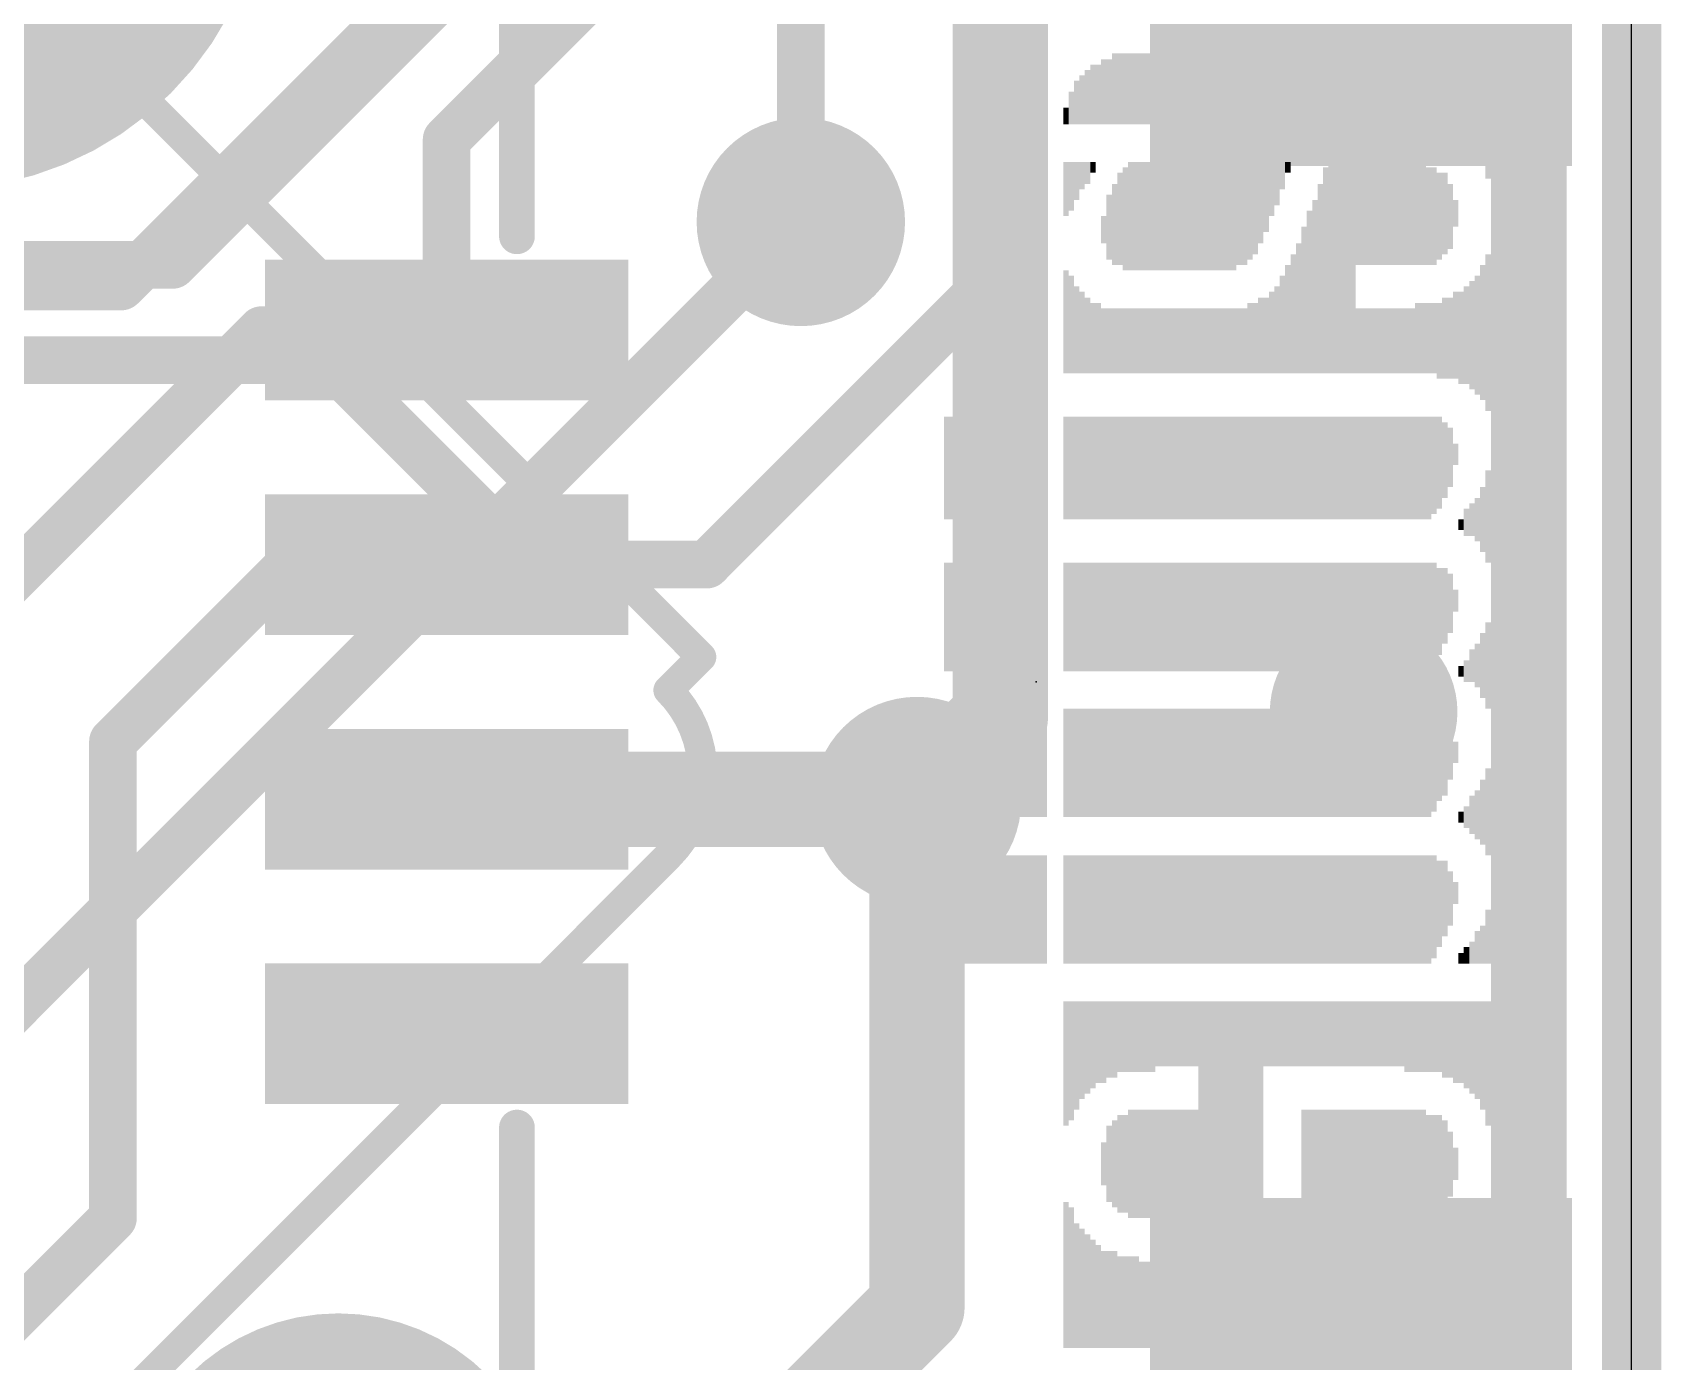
# Model space of a CAD drawing. Extents: x -0.1 to 25.5, y -0.1 to 25.5.
# Drawn here: x 18.58 to 25.53, y 9.8 to 15.47 of the extents above; entities that cross this region are included whole.
import ezdxf

# ---------------------------------------------------------------- set-up
doc = ezdxf.new("R2010")
doc.units = 0
for name, color, linetype in [('1', 12, 'CONTINUOUS'), ('16', 132, 'CONTINUOUS'), ('17', 110, 'CONTINUOUS'), ('18', 110, 'CONTINUOUS'), ('20', 53, 'CONTINUOUS'), ('21', 40, 'CONTINUOUS'), ('22', 6, 'CONTINUOUS'), ('23', 53, 'CONTINUOUS')]:
    doc.layers.add(name, color=color, linetype=linetype)

# ---------------------------------------------------------------- blocks, each defined once
blk = doc.blocks.new('RECT')
blk.add_solid([(-0.5, -0.5), (0.5, -0.5), (-0.5, 0.5), (0.5, 0.5)])
blk = doc.blocks.new('ROUNDP')
at = {"const_width": 0.5}
blk.add_lwpolyline([(0, -0.25, 1), (0, 0.25, 1), (0, -0.25)], format="xyb", dxfattribs=at)
blk = doc.blocks.new('LONGP100')
at = {"const_width": 1}
blk.add_lwpolyline([(-0.5, 0), (0.5, 0)], dxfattribs=at)
at = {"const_width": 0.5}
for points in [[(-0.5, 0.25, 1), (-0.5, -0.25)], [(0.5, -0.25, 1), (0.5, 0.25)]]:
    blk.add_lwpolyline(points, format="xyb", dxfattribs=at)
blk = doc.blocks.new('ROUNDV')
at = {"const_width": 0.5}
blk.add_lwpolyline([(0, -0.25, 1), (0, 0.25, 1), (0, -0.25)], format="xyb", dxfattribs=at)

msp = doc.modelspace()

# ---------------------------------------------------------------- linework, layer by layer
at = {"layer": '1'}
for points, const_width in [([(25.4, 25.4), (25.4, 0)], 0.254), ([(22.46, 17.126), (20.346, 15.012)], 0.2032), ([(21.56, 16.988), (18.9578, 14.3858)], 0.2032), ([(22.606, 14.351), (22.606, 15.875)], 0.2032), ([(21.8567, 15.7607), (21.8567, 14.6614)], 0.2032), ([(20.346, 15.012), (20.346, 14.2)], 0.2032), ([(18.9578, 14.3858), (17.1102, 14.3858)], 0.2032), ([(21.455, 13.2), (22.606, 14.351)], 0.2032), ([(19.557, 14.2), (18.299, 12.942)], 0.2032), ([(19.557, 14.2), (20.346, 14.2)], 0.2032), ([(18.923, 12.446), (19.677, 13.2)], 0.2032), ([(19.677, 13.2), (20.346, 13.2)], 0.2032), ([(20.346, 13.2), (21.455, 13.2)], 0.2032), ([(18.923, 10.414), (18.923, 12.446)], 0.2032), ([(20.346, 12.2), (22.344, 12.2)], 0.4064), ([(22.344, 12.2), (22.352, 12.192)], 0.4064), ([(22.352, 12.192), (22.352, 10.033)], 0.4064), ([(18.923, 10.414), (18.3007, 9.7917)], 0.2032), ([(22.352, 10.033), (21.463, 9.144)], 0.4064)]:
    msp.add_lwpolyline(points, dxfattribs=dict(at, const_width=const_width))
for points, const_width in [([(20.3968, 15.012, 1), (20.2952, 15.012)], 0.1016), ([(20.3101, 15.0479, 1), (20.3819, 14.9761)], 0.1016), ([(21.8059, 14.6614, 1), (21.9075, 14.6614)], 0.1016), ([(18.9219, 14.4217, 1), (18.9937, 14.3499)], 0.1016), ([(18.9578, 14.335, 1), (18.9578, 14.4366)], 0.1016), ([(22.6419, 14.3151, 1), (22.5701, 14.3869)], 0.1016), ([(22.5552, 14.351, 1), (22.6568, 14.351)], 0.1016), ([(19.557, 14.2508, 1), (19.557, 14.1492)], 0.1016), ([(19.5929, 14.1641, 1), (19.5211, 14.2359)], 0.1016), ([(20.2952, 14.2, 1), (20.3968, 14.2)], 0.1016), ([(20.346, 14.1492, 1), (20.346, 14.2508)], 0.1016), ([(19.677, 13.2508, 1), (19.677, 13.1492)], 0.1016), ([(19.7129, 13.1641, 1), (19.6411, 13.2359)], 0.1016), ([(20.346, 13.2508, 1), (20.346, 13.1492)], 0.1016), ([(20.346, 13.1492, 1), (20.346, 13.2508)], 0.1016), ([(21.4191, 13.2359, 1), (21.4909, 13.1641)], 0.1016), ([(21.455, 13.1492, 1), (21.455, 13.2508)], 0.1016), ([(18.9738, 12.446, 1), (18.8722, 12.446)], 0.1016), ([(18.8871, 12.4819, 1), (18.9589, 12.4101)], 0.1016), ([(20.346, 12.3016, 1), (20.346, 12.0984)], 0.2032), ([(22.4158, 12.2718, 1), (22.2722, 12.1282)], 0.2032), ([(22.4536, 12.192, 1), (22.2504, 12.192)], 0.2032), ([(22.2802, 12.1202, 1), (22.4238, 12.2638)], 0.2032), ([(22.344, 12.0984, 1), (22.344, 12.3016)], 0.2032), ([(18.9589, 10.3781, 1), (18.8871, 10.4499)], 0.1016), ([(18.8722, 10.414, 1), (18.9738, 10.414)], 0.1016), ([(22.4238, 9.9612, 1), (22.2802, 10.1048)], 0.2032), ([(22.2504, 10.033, 1), (22.4536, 10.033)], 0.2032)]:
    msp.add_lwpolyline(points, format="xyb", dxfattribs=dict(at, const_width=const_width))
at = {"layer": '16'}
for points, const_width in [([(25.4, 25.4), (25.4, 0)], 0.254), ([(22.7076, 18.4404), (22.7076, 12.5476)], 0.4064), ([(20.447, 15.748), (19.177, 14.478)], 0.2032), ([(21.8567, 14.6614), (20.5522, 13.3568)], 0.2032), ([(19.177, 14.478), (17.4913, 14.478)], 0.2032), ([(16.4013, 14.0716), (19.8374, 14.0716)], 0.2032), ([(19.8374, 14.0716), (20.5522, 13.3568)], 0.2032), ([(20.5522, 13.3568), (17.907, 10.7117)], 0.2032), ([(22.352, 12.192), (22.7076, 12.5476)], 0.4064)]:
    msp.add_lwpolyline(points, dxfattribs=dict(at, const_width=const_width))
for points, const_width in [([(21.8926, 14.6255, 1), (21.8208, 14.6973)], 0.1016), ([(19.1411, 14.5139, 1), (19.2129, 14.4421)], 0.1016), ([(19.177, 14.4272, 1), (19.177, 14.5288)], 0.1016), ([(19.8733, 14.1075, 1), (19.8015, 14.0357)], 0.1016), ([(19.8374, 14.0208, 1), (19.8374, 14.1224)], 0.1016), ([(20.5162, 13.3928, 1), (20.5881, 13.3209)], 0.1016), ([(20.5881, 13.3209, 1), (20.5162, 13.3928)], 0.1016), ([(20.5162, 13.3209, 1), (20.5881, 13.3928)], 0.1016), ([(22.7794, 12.4758, 1), (22.6358, 12.6194)], 0.2032), ([(22.606, 12.5476, 1), (22.8092, 12.5476)], 0.2032), ([(22.2802, 12.2638, 1), (22.4238, 12.1202)], 0.2032)]:
    msp.add_lwpolyline(points, format="xyb", dxfattribs=dict(at, const_width=const_width))
at = {"layer": '20'}
msp.add_line((25.4, 2.54), (25.4, 22.86), dxfattribs=at)
at = {"layer": '21', "const_width": 0.1524}
for points in [[(20.646, 14.6), (20.646, 15.8)], [(24.946, 10.6), (24.946, 14.8)], [(20.646, 9.7), (20.646, 10.8)]]:
    msp.add_lwpolyline(points, dxfattribs=at)
at = {"layer": '21', "const_width": 0.0762}
for points in [[(24.9841, 14.8, 1), (24.9079, 14.8)], [(20.6079, 14.6, 1), (20.6841, 14.6)], [(20.6841, 10.8, 1), (20.6079, 10.8)], [(24.9079, 10.6, 1), (24.9841, 10.6)]]:
    msp.add_lwpolyline(points, format="xyb", dxfattribs=at)
at = {"layer": '22', "const_width": 0.127}
for points in [[(21.4328, 12.8061), (12.8061, 21.4328)], [(21.2914, 12.6646), (21.4328, 12.8061)], [(13.4425, 4.1086), (21.2914, 11.9575)]]:
    msp.add_lwpolyline(points, dxfattribs=at)
at = {"layer": '22'}
for points, const_width in [([(21.4552, 12.7836, 1), (21.4103, 12.8285)], 0.0635), ([(21.4103, 12.7836, 1), (21.4552, 12.8285)], 0.0635), ([(21.2914, 11.9575, 0.4142), (21.2914, 12.6646)], 0.127), ([(21.3138, 12.6871, 1), (21.2689, 12.6422)], 0.0635), ([(21.2689, 12.6871, 1), (21.3138, 12.6422)], 0.0635), ([(21.3138, 11.9351, 1), (21.2689, 11.98)], 0.0635), ([(21.2689, 11.98, 1), (21.3138, 11.9351)], 0.0635)]:
    msp.add_lwpolyline(points, format="xyb", dxfattribs=dict(at, const_width=const_width))
at = {"layer": '23'}
msp.add_point((22.86, 12.7), dxfattribs=at)

# ---------------------------------------------------------------- block references
at = {"layer": '1', "rotation": 180}
for p, xscale, yscale in [((24.246, 15.5), 1.8, 1.2), ((20.346, 14.2), 1.55, 0.6), ((20.346, 13.2), 1.55, 0.6), ((20.346, 12.2), 1.55, 0.6), ((20.346, 11.2), 1.55, 0.6), ((24.246, 9.9), 1.8, 1.2)]:
    msp.add_blockref('RECT', p, dxfattribs=dict(at, xscale=xscale, yscale=yscale))
at = {"layer": '17'}
for name, p, xscale, yscale, rotation in [('LONGP100', (17.1901, 17.1901), 2.8, 2.8, 315), ('LONGP100', (17.1901, 17.1901), 2.8, 2.8, 315), ('ROUNDP', (19.8842, 9.1079), 1.8, 1.8, 45), ('ROUNDP', (19.8842, 9.1079), 1.8, 1.8, 45)]:
    msp.add_blockref(name, p, dxfattribs=dict(at, xscale=xscale, yscale=yscale, rotation=rotation))
at = {"layer": '18'}
for p, xscale, yscale in [((21.8567, 14.6614), 0.889, 0.889), ((21.8567, 14.6614), 0.889, 0.889), ((24.257, 12.573), 0.8001, 0.8001), ((24.257, 12.573), 0.8001, 0.8001), ((22.352, 12.192), 0.889, 0.889), ((22.352, 12.192), 0.889, 0.889)]:
    msp.add_blockref('ROUNDV', p, dxfattribs=dict(at, xscale=xscale, yscale=yscale))
at = {"layer": '22', "rotation": 90}
for p, xscale, yscale in [((23.1487, 15.2159), 0.2769, 0.0231), ((23.1718, 15.2159), 0.2769, 0.0231), ((23.1949, 15.2286), 0.3023, 0.0231), ((23.218, 15.2286), 0.3023, 0.0231), ((23.241, 15.2286), 0.3023, 0.0229), ((23.264, 15.2286), 0.3023, 0.0231), ((23.2871, 15.2286), 0.3023, 0.0231), ((23.3102, 15.2286), 0.3023, 0.0231), ((23.3333, 15.2286), 0.3023, 0.0231), ((23.3564, 15.2286), 0.3023, 0.0231), ((23.3796, 15.2286), 0.3023, 0.0231), ((23.4027, 15.2286), 0.3023, 0.0231), ((23.4258, 15.2286), 0.3023, 0.0231), ((23.4489, 15.2286), 0.3023, 0.0231), ((23.472, 15.2286), 0.3023, 0.0231), ((23.495, 15.2286), 0.3023, 0.0229), ((23.518, 15.2286), 0.3023, 0.0231), ((23.5411, 15.2286), 0.3023, 0.0231), ((23.5642, 15.2286), 0.3023, 0.0231), ((23.5873, 15.2286), 0.3023, 0.0231), ((23.6104, 15.2286), 0.3023, 0.0231), ((23.6336, 15.2286), 0.3023, 0.0231), ((23.6567, 15.2286), 0.3023, 0.0231), ((23.6798, 15.2286), 0.3023, 0.0231), ((23.7029, 15.2286), 0.3023, 0.0231), ((23.726, 15.2286), 0.3023, 0.0231), ((23.749, 15.2286), 0.3023, 0.0229), ((23.772, 15.2286), 0.3023, 0.0231), ((23.7951, 15.2286), 0.3023, 0.0231), ((23.8182, 15.2286), 0.3023, 0.0231), ((23.8413, 15.2286), 0.3023, 0.0231), ((23.8644, 15.2286), 0.3023, 0.0231), ((23.8876, 15.2286), 0.3023, 0.0231), ((23.9107, 15.2286), 0.3023, 0.0231), ((23.9338, 15.2286), 0.3023, 0.0231), ((23.9569, 15.2286), 0.3023, 0.0231), ((23.98, 15.2286), 0.3023, 0.0231), ((24.003, 15.2286), 0.3023, 0.0229), ((24.026, 15.2286), 0.3023, 0.0231), ((24.0491, 15.2286), 0.3023, 0.0231), ((24.0722, 15.2286), 0.3023, 0.0231), ((24.0953, 15.2286), 0.3023, 0.0231), ((24.1184, 15.2286), 0.3023, 0.0231), ((24.1416, 15.2286), 0.3023, 0.0231), ((24.1647, 15.2286), 0.3023, 0.0231), ((24.1878, 15.2286), 0.3023, 0.0231), ((24.2109, 15.2286), 0.3023, 0.0231), ((24.234, 15.2286), 0.3023, 0.0231), ((24.257, 15.2286), 0.3023, 0.0229), ((24.28, 15.2286), 0.3023, 0.0231), ((24.3031, 15.2286), 0.3023, 0.0231), ((24.3262, 15.2286), 0.3023, 0.0231), ((24.3493, 15.2286), 0.3023, 0.0231), ((24.3724, 15.2286), 0.3023, 0.0231), ((24.3956, 15.2286), 0.3023, 0.0231), ((24.4187, 15.2286), 0.3023, 0.0231), ((24.4418, 15.2286), 0.3023, 0.0231), ((24.4649, 15.2286), 0.3023, 0.0231), ((24.488, 15.2286), 0.3023, 0.0231), ((24.511, 15.2286), 0.3023, 0.0229), ((24.534, 15.2286), 0.3023, 0.0231), ((24.5571, 15.2171), 0.3251, 0.0231), ((24.5802, 15.2171), 0.3251, 0.0231), ((24.6033, 15.2171), 0.3251, 0.0231), ((24.6264, 15.2057), 0.348, 0.0231), ((24.6496, 15.2057), 0.348, 0.0231), ((24.6727, 15.1943), 0.3708, 0.0231), ((24.6958, 15.1943), 0.3708, 0.0231), ((24.7189, 15.1829), 0.3937, 0.0231), ((24.742, 15.16), 0.4394, 0.0231), ((24.765, 15.1486), 0.4623, 0.0229), ((24.788, 15.113), 0.5334, 0.0231), ((24.8111, 12.62), 5.5194, 0.0231), ((24.8342, 12.62), 5.5194, 0.0231), ((24.8573, 12.62), 5.5194, 0.0231), ((24.8804, 12.62), 5.5194, 0.0231), ((24.9036, 12.62), 5.5194, 0.0231), ((24.9267, 12.6073), 5.494, 0.0231), ((24.9498, 12.6073), 5.494, 0.0231), ((23.0562, 15.1816), 0.2083, 0.0231), ((23.0793, 15.193), 0.2311, 0.0231), ((23.1024, 15.2044), 0.254, 0.0231), ((23.1256, 15.2044), 0.254, 0.0231), ((24.9729, 12.5959), 5.4712, 0.0231), ((24.996, 12.5959), 5.4712, 0.0231), ((25.019, 12.5844), 5.4483, 0.0229), ((25.042, 12.573), 5.4254, 0.0231), ((23.01, 15.1473), 0.1397, 0.0231), ((23.0331, 15.1702), 0.1854, 0.0231), ((25.0651, 12.5616), 5.4026, 0.0231), ((25.0882, 12.5387), 5.3569, 0.0231), ((22.987, 15.113), 0.0711, 0.0229), ((25.1113, 12.5044), 5.2883, 0.0231), ((22.987, 14.8018), 0.2311, 0.0229), ((23.01, 14.8133), 0.2083, 0.0231), ((23.0331, 14.8361), 0.1626, 0.0231), ((23.0562, 14.859), 0.1168, 0.0231), ((23.0793, 14.8704), 0.094, 0.0231), ((23.1024, 14.8946), 0.0457, 0.0231), ((23.218, 14.6749), 0.3937, 0.0231), ((23.241, 14.6749), 0.4394, 0.0229), ((23.264, 14.6863), 0.4623, 0.0231), ((23.2871, 14.6863), 0.4623, 0.0231), ((23.3102, 14.6863), 0.4623, 0.0231), ((23.3333, 14.6863), 0.4623, 0.0231), ((23.3564, 14.6863), 0.4623, 0.0231), ((23.3796, 14.6863), 0.4623, 0.0231), ((23.4027, 14.6863), 0.4623, 0.0231), ((23.4258, 14.6863), 0.4623, 0.0231), ((23.4489, 14.6863), 0.4623, 0.0231), ((23.472, 14.6863), 0.4623, 0.0231), ((23.495, 14.6863), 0.4623, 0.0229), ((23.518, 14.6863), 0.4623, 0.0231), ((23.5411, 14.6863), 0.4623, 0.0231), ((23.5642, 14.6863), 0.4623, 0.0231), ((23.5873, 14.6863), 0.4623, 0.0231), ((23.6104, 14.6863), 0.4623, 0.0231), ((23.6336, 14.6863), 0.4623, 0.0231), ((23.6567, 14.6863), 0.4623, 0.0231), ((23.6798, 14.6863), 0.4623, 0.0231), ((23.7029, 14.6863), 0.4623, 0.0231), ((23.726, 14.6977), 0.4394, 0.0231), ((23.749, 14.6977), 0.4394, 0.0229), ((23.772, 14.7091), 0.4166, 0.0231), ((23.7951, 14.7206), 0.3937, 0.0231), ((23.8182, 14.7434), 0.348, 0.0231), ((23.8413, 14.7676), 0.2997, 0.0231), ((23.8644, 14.8018), 0.2311, 0.0231), ((23.8876, 14.8247), 0.1854, 0.0231), ((23.9107, 14.859), 0.1168, 0.0231), ((23.9338, 14.8946), 0.0457, 0.0231), ((24.0953, 14.4551), 0.8788, 0.0231), ((24.1184, 14.4666), 0.9017, 0.0231), ((24.1416, 14.4666), 0.9017, 0.0231), ((24.1647, 14.4666), 0.9017, 0.0231), ((24.1878, 14.4666), 0.9017, 0.0231), ((24.2109, 14.4666), 0.9017, 0.0231), ((24.234, 14.6977), 0.4394, 0.0231), ((24.257, 14.6977), 0.4394, 0.0229), ((24.28, 14.6977), 0.4394, 0.0231), ((24.3031, 14.6977), 0.4394, 0.0231), ((24.3262, 14.6977), 0.4394, 0.0231), ((24.3493, 14.6977), 0.4394, 0.0231), ((24.3724, 14.6977), 0.4394, 0.0231), ((24.3956, 14.6977), 0.4394, 0.0231), ((24.4187, 14.6977), 0.4394, 0.0231), ((24.4418, 14.6977), 0.4394, 0.0231), ((24.4649, 14.6977), 0.4394, 0.0231), ((24.488, 14.6977), 0.4394, 0.0231), ((24.511, 14.6977), 0.4394, 0.0229), ((24.534, 14.6863), 0.4166, 0.0231), ((24.5571, 14.6863), 0.4166, 0.0231), ((24.5802, 14.6863), 0.3708, 0.0231), ((24.6033, 14.6977), 0.348, 0.0231), ((23.1949, 14.6507), 0.3454, 0.0231), ((24.0722, 14.4196), 0.8077, 0.0231), ((24.6264, 14.685), 0.2769, 0.0231), ((23.1718, 14.6393), 0.2769, 0.0231), ((24.0491, 14.3853), 0.7391, 0.0231), ((24.6496, 14.6977), 0.1143, 0.0231), ((23.1487, 14.6279), 0.1168, 0.0231), ((24.026, 14.3624), 0.6934, 0.0231), ((24.003, 14.3281), 0.6248, 0.0229), ((23.9569, 14.2697), 0.508, 0.0231), ((23.98, 14.2926), 0.5537, 0.0231), ((24.788, 14.1897), 0.668, 0.0231), ((22.987, 14.2354), 0.4394, 0.0229), ((23.9338, 14.2469), 0.4623, 0.0231), ((24.765, 14.1897), 0.5766, 0.0229), ((23.01, 14.224), 0.4166, 0.0231), ((23.0331, 14.2011), 0.3708, 0.0231), ((23.8876, 14.2011), 0.3708, 0.0231), ((23.9107, 14.224), 0.4166, 0.0231), ((24.6958, 14.1783), 0.4166, 0.0231), ((24.7189, 14.1783), 0.4623, 0.0231), ((24.742, 14.1783), 0.508, 0.0231), ((23.0562, 14.1897), 0.348, 0.0231), ((23.0793, 14.177), 0.3226, 0.0231), ((23.1024, 14.1656), 0.2997, 0.0231), ((23.1256, 14.1656), 0.2997, 0.0231), ((23.772, 14.1656), 0.2997, 0.0231), ((23.7951, 14.1656), 0.2997, 0.0231), ((23.8182, 14.177), 0.3226, 0.0231), ((23.8413, 14.177), 0.3226, 0.0231), ((23.8644, 14.1897), 0.348, 0.0231), ((24.488, 14.1656), 0.2997, 0.0231), ((24.511, 14.1656), 0.2997, 0.0229), ((24.534, 14.1656), 0.2997, 0.0231), ((24.5571, 14.1656), 0.2997, 0.0231), ((24.5802, 14.1542), 0.3226, 0.0231), ((24.6033, 14.1656), 0.3454, 0.0231), ((24.6264, 14.1656), 0.3454, 0.0231), ((24.6496, 14.1783), 0.3708, 0.0231), ((24.6727, 14.1669), 0.3937, 0.0231), ((23.1487, 14.1542), 0.2769, 0.0231), ((23.1718, 14.1542), 0.2769, 0.0231), ((23.1949, 14.1542), 0.2769, 0.0231), ((23.218, 14.1542), 0.2769, 0.0231), ((23.241, 14.1542), 0.2769, 0.0229), ((23.264, 14.1542), 0.2769, 0.0231), ((23.2871, 14.1542), 0.2769, 0.0231), ((23.3102, 14.1542), 0.2769, 0.0231), ((23.3333, 14.1542), 0.2769, 0.0231), ((23.3564, 14.1542), 0.2769, 0.0231), ((23.3796, 14.1542), 0.2769, 0.0231), ((23.4027, 14.1542), 0.2769, 0.0231), ((23.4258, 14.1542), 0.2769, 0.0231), ((23.4489, 14.1542), 0.2769, 0.0231), ((23.472, 14.1542), 0.2769, 0.0231), ((23.495, 14.1542), 0.2769, 0.0229), ((23.518, 14.1542), 0.2769, 0.0231), ((23.5411, 14.1542), 0.2769, 0.0231), ((23.5642, 14.1542), 0.2769, 0.0231), ((23.5873, 14.1542), 0.2769, 0.0231), ((23.6104, 14.1542), 0.2769, 0.0231), ((23.6336, 14.1542), 0.2769, 0.0231), ((23.6567, 14.1542), 0.2769, 0.0231), ((23.6798, 14.1542), 0.2769, 0.0231), ((23.7029, 14.1542), 0.2769, 0.0231), ((23.726, 14.1542), 0.2769, 0.0231), ((23.749, 14.1542), 0.2769, 0.0229), ((24.234, 14.1542), 0.2769, 0.0231), ((24.257, 14.1542), 0.2769, 0.0229), ((24.28, 14.1542), 0.2769, 0.0231), ((24.3031, 14.1542), 0.2769, 0.0231), ((24.3262, 14.1542), 0.2769, 0.0231), ((24.3493, 14.1542), 0.2769, 0.0231), ((24.3724, 14.1542), 0.2769, 0.0231), ((24.3956, 14.1542), 0.2769, 0.0231), ((24.4187, 14.1542), 0.2769, 0.0231), ((24.4418, 14.1542), 0.2769, 0.0231), ((24.4649, 14.1542), 0.2769, 0.0231), ((22.479, 13.6119), 0.4369, 0.0229), ((22.502, 13.6119), 0.4369, 0.0231), ((22.5251, 13.6119), 0.4369, 0.0231), ((22.5482, 13.6119), 0.4369, 0.0231), ((22.5713, 13.6119), 0.4369, 0.0231), ((22.5944, 13.6119), 0.4369, 0.0231), ((22.6176, 13.6119), 0.4369, 0.0231), ((22.6407, 13.6119), 0.4369, 0.0231), ((22.6638, 13.6119), 0.4369, 0.0231), ((22.6869, 13.6119), 0.4369, 0.0231), ((22.71, 13.6119), 0.4369, 0.0231), ((22.733, 13.6119), 0.4369, 0.0229), ((22.756, 13.6119), 0.4369, 0.0231), ((22.7791, 13.6119), 0.4369, 0.0231), ((22.8022, 13.6119), 0.4369, 0.0231), ((22.8253, 13.6119), 0.4369, 0.0231), ((22.8484, 13.6119), 0.4369, 0.0231), ((22.8716, 13.6119), 0.4369, 0.0231), ((22.8947, 13.6119), 0.4369, 0.0231), ((22.987, 13.6119), 0.4369, 0.0229), ((23.01, 13.6119), 0.4369, 0.0231), ((23.0331, 13.6119), 0.4369, 0.0231), ((23.0562, 13.6119), 0.4369, 0.0231), ((23.0793, 13.6119), 0.4369, 0.0231), ((23.1024, 13.6119), 0.4369, 0.0231), ((23.1256, 13.6119), 0.4369, 0.0231), ((23.1487, 13.6119), 0.4369, 0.0231), ((23.1718, 13.6119), 0.4369, 0.0231), ((23.1949, 13.6119), 0.4369, 0.0231), ((23.218, 13.6119), 0.4369, 0.0231), ((23.241, 13.6119), 0.4369, 0.0229), ((23.264, 13.6119), 0.4369, 0.0231), ((23.2871, 13.6119), 0.4369, 0.0231), ((23.3102, 13.6119), 0.4369, 0.0231), ((23.3333, 13.6119), 0.4369, 0.0231), ((23.3564, 13.6119), 0.4369, 0.0231), ((23.3796, 13.6119), 0.4369, 0.0231), ((23.4027, 13.6119), 0.4369, 0.0231), ((23.4258, 13.6119), 0.4369, 0.0231), ((23.4489, 13.6119), 0.4369, 0.0231), ((23.472, 13.6119), 0.4369, 0.0231), ((23.495, 13.6119), 0.4369, 0.0229), ((23.518, 13.6119), 0.4369, 0.0231), ((23.5411, 13.6119), 0.4369, 0.0231), ((23.5642, 13.6119), 0.4369, 0.0231), ((23.5873, 13.6119), 0.4369, 0.0231), ((23.6104, 13.6119), 0.4369, 0.0231), ((23.6336, 13.6119), 0.4369, 0.0231), ((23.6567, 13.6119), 0.4369, 0.0231), ((23.6798, 13.6119), 0.4369, 0.0231), ((23.7029, 13.6119), 0.4369, 0.0231), ((23.726, 13.6119), 0.4369, 0.0231), ((23.749, 13.6119), 0.4369, 0.0229), ((23.772, 13.6119), 0.4369, 0.0231), ((23.7951, 13.6119), 0.4369, 0.0231), ((23.8182, 13.6119), 0.4369, 0.0231), ((23.8413, 13.6119), 0.4369, 0.0231), ((23.8644, 13.6119), 0.4369, 0.0231), ((23.8876, 13.6119), 0.4369, 0.0231), ((23.9107, 13.6119), 0.4369, 0.0231), ((23.9338, 13.6119), 0.4369, 0.0231), ((23.9569, 13.6119), 0.4369, 0.0231), ((23.98, 13.6119), 0.4369, 0.0231), ((24.003, 13.6119), 0.4369, 0.0229), ((24.026, 13.6119), 0.4369, 0.0231), ((24.0491, 13.6119), 0.4369, 0.0231), ((24.0722, 13.6119), 0.4369, 0.0231), ((24.0953, 13.6119), 0.4369, 0.0231), ((24.1184, 13.6119), 0.4369, 0.0231), ((24.1416, 13.6119), 0.4369, 0.0231), ((24.1647, 13.6119), 0.4369, 0.0231), ((24.1878, 13.6119), 0.4369, 0.0231), ((24.2109, 13.6119), 0.4369, 0.0231), ((24.234, 13.6119), 0.4369, 0.0231), ((24.257, 13.6119), 0.4369, 0.0229), ((24.28, 13.6119), 0.4369, 0.0231), ((24.3031, 13.6119), 0.4369, 0.0231), ((24.3262, 13.6119), 0.4369, 0.0231), ((24.3493, 13.6119), 0.4369, 0.0231), ((24.3724, 13.6119), 0.4369, 0.0231), ((24.3956, 13.6119), 0.4369, 0.0231), ((24.4187, 13.6119), 0.4369, 0.0231), ((24.4418, 13.6119), 0.4369, 0.0231), ((24.4649, 13.6119), 0.4369, 0.0231), ((24.488, 13.6119), 0.4369, 0.0231), ((24.511, 13.6119), 0.4369, 0.0229), ((24.534, 13.6119), 0.4369, 0.0231), ((24.5571, 13.6233), 0.414, 0.0231), ((24.5802, 13.6347), 0.3912, 0.0231), ((24.6033, 13.6462), 0.3226, 0.0231), ((24.6264, 13.6576), 0.254, 0.0231), ((24.6496, 13.6703), 0.0914, 0.0231), ((24.788, 13.4049), 0.3937, 0.0231), ((24.742, 13.3922), 0.1854, 0.0231), ((24.765, 13.3922), 0.2769, 0.0229), ((24.6958, 13.3807), 0.1168, 0.0231), ((24.7189, 13.3922), 0.1397, 0.0231), ((24.6727, 13.3706), 0.0457, 0.0231), ((22.479, 12.9769), 0.4623, 0.0229), ((22.502, 12.9769), 0.4623, 0.0231), ((22.5251, 12.9769), 0.4623, 0.0231), ((22.5482, 12.9769), 0.4623, 0.0231), ((22.5713, 12.9769), 0.4623, 0.0231), ((22.5944, 12.9769), 0.4623, 0.0231), ((22.6176, 12.9769), 0.4623, 0.0231), ((22.6407, 12.9769), 0.4623, 0.0231), ((22.6638, 12.9769), 0.4623, 0.0231), ((22.6869, 12.9769), 0.4623, 0.0231), ((22.71, 12.9769), 0.4623, 0.0231), ((22.733, 12.9769), 0.4623, 0.0229), ((22.756, 12.9769), 0.4623, 0.0231), ((22.7791, 12.9769), 0.4623, 0.0231), ((22.8022, 12.9769), 0.4623, 0.0231), ((22.8253, 12.9769), 0.4623, 0.0231), ((22.8484, 12.9769), 0.4623, 0.0231), ((22.8716, 12.9769), 0.4623, 0.0231), ((22.8947, 12.9769), 0.4623, 0.0231), ((22.987, 12.9769), 0.4623, 0.0229), ((23.01, 12.9769), 0.4623, 0.0231), ((23.0331, 12.9769), 0.4623, 0.0231), ((23.0562, 12.9769), 0.4623, 0.0231), ((23.0793, 12.9769), 0.4623, 0.0231), ((23.1024, 12.9769), 0.4623, 0.0231), ((23.1256, 12.9769), 0.4623, 0.0231), ((23.1487, 12.9769), 0.4623, 0.0231), ((23.1718, 12.9769), 0.4623, 0.0231), ((23.1949, 12.9769), 0.4623, 0.0231), ((23.218, 12.9769), 0.4623, 0.0231), ((23.241, 12.9769), 0.4623, 0.0229), ((23.264, 12.9769), 0.4623, 0.0231), ((23.2871, 12.9769), 0.4623, 0.0231), ((23.3102, 12.9769), 0.4623, 0.0231), ((23.3333, 12.9769), 0.4623, 0.0231), ((23.3564, 12.9769), 0.4623, 0.0231), ((23.3796, 12.9769), 0.4623, 0.0231), ((23.4027, 12.9769), 0.4623, 0.0231), ((23.4258, 12.9769), 0.4623, 0.0231), ((23.4489, 12.9769), 0.4623, 0.0231), ((23.472, 12.9769), 0.4623, 0.0231), ((23.495, 12.9769), 0.4623, 0.0229), ((23.518, 12.9769), 0.4623, 0.0231), ((23.5411, 12.9769), 0.4623, 0.0231), ((23.5642, 12.9769), 0.4623, 0.0231), ((23.5873, 12.9769), 0.4623, 0.0231), ((23.6104, 12.9769), 0.4623, 0.0231), ((23.6336, 12.9769), 0.4623, 0.0231), ((23.6567, 12.9769), 0.4623, 0.0231), ((23.6798, 12.9769), 0.4623, 0.0231), ((23.7029, 12.9769), 0.4623, 0.0231), ((23.726, 12.9769), 0.4623, 0.0231), ((23.749, 12.9769), 0.4623, 0.0229), ((23.772, 12.9769), 0.4623, 0.0231), ((23.7951, 12.9769), 0.4623, 0.0231), ((23.8182, 12.9769), 0.4623, 0.0231), ((23.8413, 12.9769), 0.4623, 0.0231), ((23.8644, 12.9769), 0.4623, 0.0231), ((23.8876, 12.9769), 0.4623, 0.0231), ((23.9107, 12.9769), 0.4623, 0.0231), ((23.9338, 12.9769), 0.4623, 0.0231), ((23.9569, 12.9769), 0.4623, 0.0231), ((23.98, 12.9769), 0.4623, 0.0231), ((24.003, 12.9769), 0.4623, 0.0229), ((24.026, 12.9769), 0.4623, 0.0231), ((24.0491, 12.9769), 0.4623, 0.0231), ((24.0722, 12.9769), 0.4623, 0.0231), ((24.0953, 12.9769), 0.4623, 0.0231), ((24.1184, 12.9769), 0.4623, 0.0231), ((24.1416, 12.9769), 0.4623, 0.0231), ((24.1647, 12.9769), 0.4623, 0.0231), ((24.1878, 12.9769), 0.4623, 0.0231), ((24.2109, 12.9769), 0.4623, 0.0231), ((24.234, 12.9769), 0.4623, 0.0231), ((24.257, 12.9769), 0.4623, 0.0229), ((24.28, 12.9769), 0.4623, 0.0231), ((24.3031, 12.9769), 0.4623, 0.0231), ((24.3262, 12.9769), 0.4623, 0.0231), ((24.3493, 12.9769), 0.4623, 0.0231), ((24.3724, 12.9769), 0.4623, 0.0231), ((24.3956, 12.9769), 0.4623, 0.0231), ((24.4187, 12.9769), 0.4623, 0.0231), ((24.4418, 12.9769), 0.4623, 0.0231), ((24.4649, 12.9769), 0.4623, 0.0231), ((24.488, 12.9769), 0.4623, 0.0231), ((24.511, 12.9769), 0.4623, 0.0229), ((24.534, 12.9769), 0.4623, 0.0231), ((24.5571, 12.9883), 0.4394, 0.0231), ((24.5802, 12.9997), 0.3708, 0.0231), ((24.6033, 13.0239), 0.3226, 0.0231), ((24.6264, 13.0353), 0.254, 0.0231), ((24.6496, 13.0467), 0.094, 0.0231), ((24.788, 12.7698), 0.3683, 0.0231), ((24.742, 12.7698), 0.1854, 0.0231), ((24.765, 12.7698), 0.2769, 0.0229), ((24.6958, 12.7457), 0.0914, 0.0231), ((24.7189, 12.7698), 0.1397, 0.0231), ((24.6727, 12.7457), 0.0457, 0.0231), ((22.479, 12.3546), 0.4623, 0.0229), ((22.502, 12.3546), 0.4623, 0.0231), ((22.5251, 12.3546), 0.4623, 0.0231), ((22.5482, 12.3546), 0.4623, 0.0231), ((22.5713, 12.3546), 0.4623, 0.0231), ((22.5944, 12.3546), 0.4623, 0.0231), ((22.6176, 12.3546), 0.4623, 0.0231), ((22.6407, 12.3546), 0.4623, 0.0231), ((22.6638, 12.3546), 0.4623, 0.0231), ((22.6869, 12.3546), 0.4623, 0.0231), ((22.71, 12.3546), 0.4623, 0.0231), ((22.733, 12.3546), 0.4623, 0.0229), ((22.756, 12.3546), 0.4623, 0.0231), ((22.7791, 12.3546), 0.4623, 0.0231), ((22.8022, 12.3546), 0.4623, 0.0231), ((22.8253, 12.3546), 0.4623, 0.0231), ((22.8484, 12.3546), 0.4623, 0.0231), ((22.8716, 12.3546), 0.4623, 0.0231), ((22.8947, 12.3546), 0.4623, 0.0231), ((22.987, 12.3546), 0.4623, 0.0229), ((23.01, 12.3546), 0.4623, 0.0231), ((23.0331, 12.3546), 0.4623, 0.0231), ((23.0562, 12.3546), 0.4623, 0.0231), ((23.0793, 12.3546), 0.4623, 0.0231), ((23.1024, 12.3546), 0.4623, 0.0231), ((23.1256, 12.3546), 0.4623, 0.0231), ((23.1487, 12.3546), 0.4623, 0.0231), ((23.1718, 12.3546), 0.4623, 0.0231), ((23.1949, 12.3546), 0.4623, 0.0231), ((23.218, 12.3546), 0.4623, 0.0231), ((23.241, 12.3546), 0.4623, 0.0229), ((23.264, 12.3546), 0.4623, 0.0231), ((23.2871, 12.3546), 0.4623, 0.0231), ((23.3102, 12.3546), 0.4623, 0.0231), ((23.3333, 12.3546), 0.4623, 0.0231), ((23.3564, 12.3546), 0.4623, 0.0231), ((23.3796, 12.3546), 0.4623, 0.0231), ((23.4027, 12.3546), 0.4623, 0.0231), ((23.4258, 12.3546), 0.4623, 0.0231), ((23.4489, 12.3546), 0.4623, 0.0231), ((23.472, 12.3546), 0.4623, 0.0231), ((23.495, 12.3546), 0.4623, 0.0229), ((23.518, 12.3546), 0.4623, 0.0231), ((23.5411, 12.3546), 0.4623, 0.0231), ((23.5642, 12.3546), 0.4623, 0.0231), ((23.5873, 12.3546), 0.4623, 0.0231), ((23.6104, 12.3546), 0.4623, 0.0231), ((23.6336, 12.3546), 0.4623, 0.0231), ((23.6567, 12.3546), 0.4623, 0.0231), ((23.6798, 12.3546), 0.4623, 0.0231), ((23.7029, 12.3546), 0.4623, 0.0231), ((23.726, 12.3546), 0.4623, 0.0231), ((23.749, 12.3546), 0.4623, 0.0229), ((23.772, 12.3546), 0.4623, 0.0231), ((23.7951, 12.3546), 0.4623, 0.0231), ((23.8182, 12.3546), 0.4623, 0.0231), ((23.8413, 12.3546), 0.4623, 0.0231), ((23.8644, 12.3546), 0.4623, 0.0231), ((23.8876, 12.3546), 0.4623, 0.0231), ((23.9107, 12.3546), 0.4623, 0.0231), ((23.9338, 12.3546), 0.4623, 0.0231), ((23.9569, 12.3546), 0.4623, 0.0231), ((23.98, 12.3546), 0.4623, 0.0231), ((24.003, 12.3546), 0.4623, 0.0229), ((24.026, 12.3546), 0.4623, 0.0231), ((24.0491, 12.3546), 0.4623, 0.0231), ((24.0722, 12.3546), 0.4623, 0.0231), ((24.0953, 12.3546), 0.4623, 0.0231), ((24.1184, 12.3546), 0.4623, 0.0231), ((24.1416, 12.3546), 0.4623, 0.0231), ((24.1647, 12.3546), 0.4623, 0.0231), ((24.1878, 12.3546), 0.4623, 0.0231), ((24.2109, 12.3546), 0.4623, 0.0231), ((24.234, 12.3546), 0.4623, 0.0231), ((24.257, 12.3546), 0.4623, 0.0229), ((24.28, 12.3546), 0.4623, 0.0231), ((24.3031, 12.3546), 0.4623, 0.0231), ((24.3262, 12.3546), 0.4623, 0.0231), ((24.3493, 12.3546), 0.4623, 0.0231), ((24.3724, 12.3546), 0.4623, 0.0231), ((24.3956, 12.3546), 0.4623, 0.0231), ((24.4187, 12.3546), 0.4623, 0.0231), ((24.4418, 12.3546), 0.4623, 0.0231), ((24.4649, 12.3546), 0.4623, 0.0231), ((24.488, 12.3546), 0.4623, 0.0231), ((24.511, 12.3546), 0.4623, 0.0229), ((24.534, 12.3546), 0.4623, 0.0231), ((24.5571, 12.366), 0.4394, 0.0231), ((24.5802, 12.3762), 0.3683, 0.0231), ((24.6033, 12.3876), 0.3454, 0.0231), ((24.6264, 12.399), 0.2311, 0.0231), ((24.6496, 12.4003), 0.0914, 0.0231), ((24.788, 12.1463), 0.3708, 0.0231), ((24.742, 12.1336), 0.2083, 0.0231), ((24.765, 12.145), 0.2769, 0.0229), ((24.6958, 12.1234), 0.0914, 0.0231), ((24.7189, 12.1336), 0.1626, 0.0231), ((24.6727, 12.1234), 0.0457, 0.0231), ((22.479, 11.7297), 0.4623, 0.0229), ((22.502, 11.7297), 0.4623, 0.0231), ((22.5251, 11.7297), 0.4623, 0.0231), ((22.5482, 11.7297), 0.4623, 0.0231), ((22.5713, 11.7297), 0.4623, 0.0231), ((22.5944, 11.7297), 0.4623, 0.0231), ((22.6176, 11.7297), 0.4623, 0.0231), ((22.6407, 11.7297), 0.4623, 0.0231), ((22.6638, 11.7297), 0.4623, 0.0231), ((22.6869, 11.7297), 0.4623, 0.0231), ((22.71, 11.7297), 0.4623, 0.0231), ((22.733, 11.7297), 0.4623, 0.0229), ((22.756, 11.7297), 0.4623, 0.0231), ((22.7791, 11.7297), 0.4623, 0.0231), ((22.8022, 11.7297), 0.4623, 0.0231), ((22.8253, 11.7297), 0.4623, 0.0231), ((22.8484, 11.7297), 0.4623, 0.0231), ((22.8716, 11.7297), 0.4623, 0.0231), ((22.8947, 11.7297), 0.4623, 0.0231), ((22.987, 11.7297), 0.4623, 0.0229), ((23.01, 11.7297), 0.4623, 0.0231), ((23.0331, 11.7297), 0.4623, 0.0231), ((23.0562, 11.7297), 0.4623, 0.0231), ((23.0793, 11.7297), 0.4623, 0.0231), ((23.1024, 11.7297), 0.4623, 0.0231), ((23.1256, 11.7297), 0.4623, 0.0231), ((23.1487, 11.7297), 0.4623, 0.0231), ((23.1718, 11.7297), 0.4623, 0.0231), ((23.1949, 11.7297), 0.4623, 0.0231), ((23.218, 11.7297), 0.4623, 0.0231), ((23.241, 11.7297), 0.4623, 0.0229), ((23.264, 11.7297), 0.4623, 0.0231), ((23.2871, 11.7297), 0.4623, 0.0231), ((23.3102, 11.7297), 0.4623, 0.0231), ((23.3333, 11.7297), 0.4623, 0.0231), ((23.3564, 11.7297), 0.4623, 0.0231), ((23.3796, 11.7297), 0.4623, 0.0231), ((23.4027, 11.7297), 0.4623, 0.0231), ((23.4258, 11.7297), 0.4623, 0.0231), ((23.4489, 11.7297), 0.4623, 0.0231), ((23.472, 11.7297), 0.4623, 0.0231), ((23.495, 11.7297), 0.4623, 0.0229), ((23.518, 11.7297), 0.4623, 0.0231), ((23.5411, 11.7297), 0.4623, 0.0231), ((23.5642, 11.7297), 0.4623, 0.0231), ((23.5873, 11.7297), 0.4623, 0.0231), ((23.6104, 11.7297), 0.4623, 0.0231), ((23.6336, 11.7297), 0.4623, 0.0231), ((23.6567, 11.7297), 0.4623, 0.0231), ((23.6798, 11.7297), 0.4623, 0.0231), ((23.7029, 11.7297), 0.4623, 0.0231), ((23.726, 11.7297), 0.4623, 0.0231), ((23.749, 11.7297), 0.4623, 0.0229), ((23.772, 11.7297), 0.4623, 0.0231), ((23.7951, 11.7297), 0.4623, 0.0231), ((23.8182, 11.7297), 0.4623, 0.0231), ((23.8413, 11.7297), 0.4623, 0.0231), ((23.8644, 11.7297), 0.4623, 0.0231), ((23.8876, 11.7297), 0.4623, 0.0231), ((23.9107, 11.7297), 0.4623, 0.0231), ((23.9338, 11.7297), 0.4623, 0.0231), ((23.9569, 11.7297), 0.4623, 0.0231), ((23.98, 11.7297), 0.4623, 0.0231), ((24.003, 11.7297), 0.4623, 0.0229), ((24.026, 11.7297), 0.4623, 0.0231), ((24.0491, 11.7297), 0.4623, 0.0231), ((24.0722, 11.7297), 0.4623, 0.0231), ((24.0953, 11.7297), 0.4623, 0.0231), ((24.1184, 11.7297), 0.4623, 0.0231), ((24.1416, 11.7297), 0.4623, 0.0231), ((24.1647, 11.7297), 0.4623, 0.0231), ((24.1878, 11.7297), 0.4623, 0.0231), ((24.2109, 11.7297), 0.4623, 0.0231), ((24.234, 11.7297), 0.4623, 0.0231), ((24.257, 11.7297), 0.4623, 0.0229), ((24.28, 11.7297), 0.4623, 0.0231), ((24.3031, 11.7297), 0.4623, 0.0231), ((24.3262, 11.7297), 0.4623, 0.0231), ((24.3493, 11.7297), 0.4623, 0.0231), ((24.3724, 11.7297), 0.4623, 0.0231), ((24.3956, 11.7297), 0.4623, 0.0231), ((24.4187, 11.7297), 0.4623, 0.0231), ((24.4418, 11.7297), 0.4623, 0.0231), ((24.4649, 11.7297), 0.4623, 0.0231), ((24.488, 11.7297), 0.4623, 0.0231), ((24.511, 11.7297), 0.4623, 0.0229), ((24.534, 11.7297), 0.4623, 0.0231), ((24.5571, 11.7412), 0.4394, 0.0231), ((24.5802, 11.7538), 0.3683, 0.0231), ((24.6033, 11.7767), 0.3226, 0.0231), ((24.6264, 11.7767), 0.2311, 0.0231), ((24.6496, 11.7996), 0.094, 0.0231), ((24.788, 11.6142), 0.2311, 0.0231), ((24.742, 11.5684), 0.1397, 0.0231), ((24.765, 11.5799), 0.1626, 0.0229), ((24.6727, 11.5214), 0.0457, 0.0231), ((24.6958, 11.5341), 0.0711, 0.0231), ((24.7189, 11.5456), 0.094, 0.0231), ((22.987, 11.0731), 0.5309, 0.0229), ((23.01, 11.0846), 0.508, 0.0231), ((23.0331, 11.1074), 0.4623, 0.0231), ((23.0562, 11.1303), 0.4166, 0.0231), ((23.0793, 11.1417), 0.3937, 0.0231), ((23.1024, 11.1531), 0.3708, 0.0231), ((23.1256, 11.1646), 0.348, 0.0231), ((23.1487, 11.1646), 0.348, 0.0231), ((23.1718, 11.176), 0.3251, 0.0231), ((23.1949, 11.176), 0.3251, 0.0231), ((23.218, 11.1874), 0.3023, 0.0231), ((23.241, 11.1874), 0.3023, 0.0229), ((23.264, 11.1874), 0.3023, 0.0231), ((23.2871, 11.1874), 0.3023, 0.0231), ((23.3102, 11.1874), 0.3023, 0.0231), ((23.3333, 11.1874), 0.3023, 0.0231), ((23.3564, 11.1874), 0.3023, 0.0231), ((23.3796, 11.2001), 0.2769, 0.0231), ((23.4027, 11.2001), 0.2769, 0.0231), ((23.4258, 11.2001), 0.2769, 0.0231), ((23.4489, 11.2001), 0.2769, 0.0231), ((23.472, 11.2001), 0.2769, 0.0231), ((23.495, 11.2001), 0.2769, 0.0229), ((23.518, 11.2001), 0.2769, 0.0231), ((23.5411, 11.2001), 0.2769, 0.0231), ((23.5642, 10.8763), 0.9246, 0.0231), ((23.5873, 10.8763), 0.9246, 0.0231), ((23.6104, 10.8763), 0.9246, 0.0231), ((23.6336, 10.8763), 0.9246, 0.0231), ((23.6567, 10.8763), 0.9246, 0.0231), ((23.6798, 10.8763), 0.9246, 0.0231), ((23.7029, 10.8763), 0.9246, 0.0231), ((23.726, 10.8763), 0.9246, 0.0231), ((23.749, 10.8763), 0.9246, 0.0229), ((23.772, 10.8763), 0.9246, 0.0231), ((23.7951, 10.8763), 0.9246, 0.0231), ((23.8182, 10.8763), 0.9246, 0.0231), ((23.8413, 11.2001), 0.2769, 0.0231), ((23.8644, 11.2001), 0.2769, 0.0231), ((23.8876, 11.2001), 0.2769, 0.0231), ((23.9107, 11.2001), 0.2769, 0.0231), ((23.9338, 11.2001), 0.2769, 0.0231), ((23.9569, 11.2001), 0.2769, 0.0231), ((23.98, 11.2001), 0.2769, 0.0231), ((24.003, 11.2001), 0.2769, 0.0229), ((24.026, 11.2001), 0.2769, 0.0231), ((24.0491, 11.2001), 0.2769, 0.0231), ((24.0722, 11.2001), 0.2769, 0.0231), ((24.0953, 11.2001), 0.2769, 0.0231), ((24.1184, 11.2001), 0.2769, 0.0231), ((24.1416, 11.2001), 0.2769, 0.0231), ((24.1647, 11.2001), 0.2769, 0.0231), ((24.1878, 11.2001), 0.2769, 0.0231), ((24.2109, 11.2001), 0.2769, 0.0231), ((24.234, 11.2001), 0.2769, 0.0231), ((24.257, 11.2001), 0.2769, 0.0229), ((24.28, 11.2001), 0.2769, 0.0231), ((24.3031, 11.2001), 0.2769, 0.0231), ((24.3262, 11.2001), 0.2769, 0.0231), ((24.3493, 11.2001), 0.2769, 0.0231), ((24.3724, 11.2001), 0.2769, 0.0231), ((24.3956, 11.2001), 0.2769, 0.0231), ((24.4187, 11.2001), 0.2769, 0.0231), ((24.4418, 11.1874), 0.3023, 0.0231), ((24.4649, 11.1874), 0.3023, 0.0231), ((24.488, 11.1874), 0.3023, 0.0231), ((24.511, 11.1874), 0.3023, 0.0229), ((24.534, 11.1874), 0.3023, 0.0231), ((24.5571, 11.1874), 0.3023, 0.0231), ((24.5802, 11.1874), 0.3023, 0.0231), ((24.6033, 11.176), 0.3251, 0.0231), ((24.6264, 11.176), 0.3251, 0.0231), ((24.6496, 11.1646), 0.348, 0.0231), ((24.6727, 11.1646), 0.348, 0.0231), ((24.6958, 11.1531), 0.3708, 0.0231), ((24.7189, 11.1417), 0.3937, 0.0231), ((24.742, 11.1303), 0.4166, 0.0231), ((24.765, 11.1074), 0.4623, 0.0229), ((24.788, 11.0731), 0.5309, 0.0231), ((23.218, 10.6451), 0.4166, 0.0231), ((23.241, 10.6451), 0.4166, 0.0229), ((23.264, 10.6451), 0.4623, 0.0231), ((23.2871, 10.6451), 0.4623, 0.0231), ((23.3102, 10.6451), 0.4623, 0.0231), ((23.3333, 10.6451), 0.4623, 0.0231), ((23.3564, 10.6451), 0.4623, 0.0231), ((23.3796, 10.6451), 0.4623, 0.0231), ((23.4027, 10.6451), 0.4623, 0.0231), ((23.4258, 10.6451), 0.4623, 0.0231), ((23.4489, 10.6451), 0.4623, 0.0231), ((23.472, 10.6451), 0.4623, 0.0231), ((23.495, 10.6451), 0.4623, 0.0229), ((23.518, 10.6451), 0.4623, 0.0231), ((23.5411, 10.6451), 0.4623, 0.0231), ((24.003, 10.6451), 0.4623, 0.0229), ((24.026, 10.6451), 0.4623, 0.0231), ((24.0491, 10.6451), 0.4623, 0.0231), ((24.0722, 10.6451), 0.4623, 0.0231), ((24.0953, 10.6451), 0.4623, 0.0231), ((24.1184, 10.6451), 0.4623, 0.0231), ((24.1416, 10.6451), 0.4623, 0.0231), ((24.1647, 10.6451), 0.4623, 0.0231), ((24.1878, 10.6451), 0.4623, 0.0231), ((24.2109, 10.6451), 0.4623, 0.0231), ((24.234, 10.6451), 0.4623, 0.0231), ((24.257, 10.6451), 0.4623, 0.0229), ((24.28, 10.6451), 0.4623, 0.0231), ((24.3031, 10.6451), 0.4623, 0.0231), ((24.3262, 10.6451), 0.4623, 0.0231), ((24.3493, 10.6451), 0.4623, 0.0231), ((24.3724, 10.6451), 0.4623, 0.0231), ((24.3956, 10.6451), 0.4623, 0.0231), ((24.4187, 10.6451), 0.4623, 0.0231), ((24.4418, 10.6451), 0.4623, 0.0231), ((24.4649, 10.6451), 0.4623, 0.0231), ((24.488, 10.6451), 0.4623, 0.0231), ((24.511, 10.6451), 0.4623, 0.0229), ((24.534, 10.6337), 0.4394, 0.0231), ((24.5571, 10.6451), 0.4166, 0.0231), ((24.5802, 10.6451), 0.4166, 0.0231), ((23.1718, 10.6451), 0.3251, 0.0231), ((23.1949, 10.6451), 0.3708, 0.0231), ((24.6033, 10.6451), 0.3708, 0.0231), ((24.6264, 10.6439), 0.2769, 0.0231), ((23.1487, 10.6451), 0.1829, 0.0231), ((24.6496, 10.6451), 0.1372, 0.0231), ((22.987, 10.1714), 0.6223, 0.0229), ((23.01, 10.16), 0.5994, 0.0231), ((24.788, 10.2641), 0.3912, 0.0231), ((23.0331, 10.1257), 0.5309, 0.0231), ((23.0562, 10.1143), 0.508, 0.0231), ((24.742, 10.2184), 0.2997, 0.0231), ((24.765, 10.2413), 0.3454, 0.0229), ((23.0793, 10.1029), 0.4851, 0.0231), ((23.1024, 10.0914), 0.4623, 0.0231), ((23.1256, 10.08), 0.4394, 0.0231), ((24.6496, 10.1841), 0.2311, 0.0231), ((24.6727, 10.1841), 0.2311, 0.0231), ((24.6958, 10.1956), 0.254, 0.0231), ((24.7189, 10.207), 0.2769, 0.0231), ((23.1487, 10.0673), 0.414, 0.0231), ((23.1718, 10.0673), 0.414, 0.0231), ((23.1949, 10.0673), 0.414, 0.0231), ((23.218, 10.0559), 0.3912, 0.0231), ((23.241, 10.0559), 0.3912, 0.0229), ((23.264, 10.0559), 0.3912, 0.0231), ((23.2871, 10.0559), 0.3912, 0.0231), ((23.3102, 10.0444), 0.3683, 0.0231), ((23.3333, 10.0444), 0.3683, 0.0231), ((23.3564, 10.0444), 0.3683, 0.0231), ((23.3796, 10.0444), 0.3683, 0.0231), ((23.4027, 10.0444), 0.3683, 0.0231), ((23.4258, 10.0444), 0.3683, 0.0231), ((23.4489, 10.0444), 0.3683, 0.0231), ((23.472, 10.0444), 0.3683, 0.0231), ((23.495, 10.0444), 0.3683, 0.0229), ((23.518, 10.0444), 0.3683, 0.0231), ((23.5411, 10.0444), 0.3683, 0.0231), ((23.5642, 10.0444), 0.3683, 0.0231), ((23.5873, 10.0444), 0.3683, 0.0231), ((23.6104, 10.0444), 0.3683, 0.0231), ((23.6336, 10.0444), 0.3683, 0.0231), ((23.6567, 10.0444), 0.3683, 0.0231), ((23.6798, 10.0444), 0.3683, 0.0231), ((23.7029, 10.0444), 0.3683, 0.0231), ((23.726, 10.0444), 0.3683, 0.0231), ((23.749, 10.0444), 0.3683, 0.0229), ((23.772, 10.0444), 0.3683, 0.0231), ((23.7951, 10.0444), 0.3683, 0.0231), ((23.8182, 10.0444), 0.3683, 0.0231), ((23.8413, 10.0444), 0.3683, 0.0231), ((23.8644, 10.0444), 0.3683, 0.0231), ((23.8876, 10.0444), 0.3683, 0.0231), ((23.9107, 10.0444), 0.3683, 0.0231), ((23.9338, 10.0444), 0.3683, 0.0231), ((23.9569, 10.0444), 0.3683, 0.0231), ((23.98, 10.0444), 0.3683, 0.0231), ((24.003, 10.0444), 0.3683, 0.0229), ((24.026, 10.0444), 0.3683, 0.0231), ((24.0491, 10.0444), 0.3683, 0.0231), ((24.0722, 10.0444), 0.3683, 0.0231), ((24.0953, 10.0444), 0.3683, 0.0231), ((24.1184, 10.0444), 0.3683, 0.0231), ((24.1416, 10.0444), 0.3683, 0.0231), ((24.1647, 10.0444), 0.3683, 0.0231), ((24.1878, 10.0444), 0.3683, 0.0231), ((24.2109, 10.0444), 0.3683, 0.0231), ((24.234, 10.0444), 0.3683, 0.0231), ((24.257, 10.0444), 0.3683, 0.0229), ((24.28, 10.0444), 0.3683, 0.0231), ((24.3031, 10.0444), 0.3683, 0.0231), ((24.3262, 10.0444), 0.3683, 0.0231), ((24.3493, 10.0444), 0.3683, 0.0231), ((24.3724, 10.0444), 0.3683, 0.0231), ((24.3956, 10.0444), 0.3683, 0.0231), ((24.4187, 10.0444), 0.3683, 0.0231), ((24.4418, 10.0444), 0.3683, 0.0231), ((24.4649, 10.0444), 0.3683, 0.0231), ((24.488, 10.0444), 0.3683, 0.0231), ((24.511, 10.0559), 0.3912, 0.0229), ((24.534, 10.0559), 0.3912, 0.0231), ((24.5571, 10.0559), 0.3912, 0.0231), ((24.5802, 10.0559), 0.3912, 0.0231), ((24.6033, 10.0673), 0.414, 0.0231), ((24.6264, 10.0673), 0.414, 0.0231)]:
    msp.add_blockref('RECT', p, dxfattribs=dict(at, xscale=xscale, yscale=yscale))

doc.saveas('drawing.dxf')
